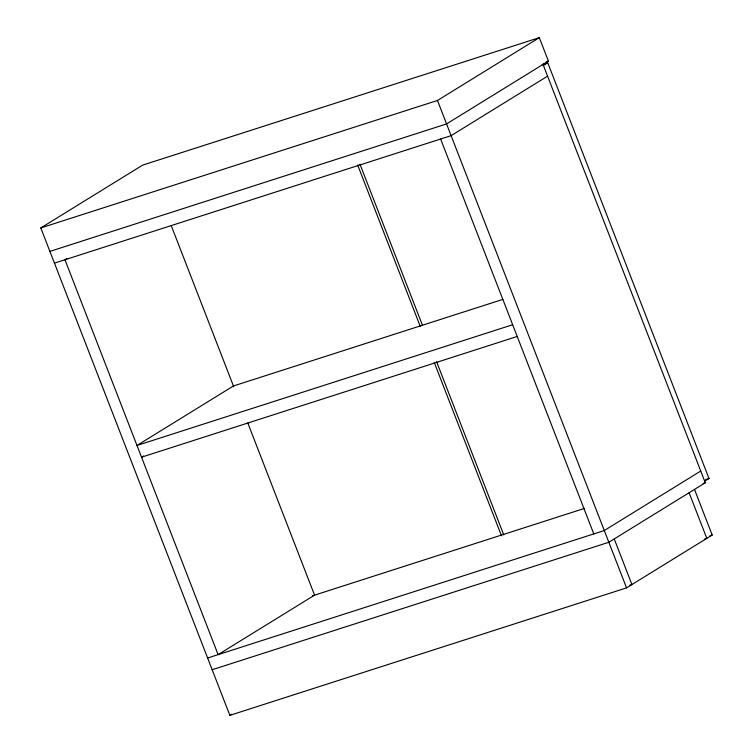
<?xml version="1.0" encoding="UTF-8"?>
<svg xmlns="http://www.w3.org/2000/svg" width="753" height="753" viewBox="0 0 753 753"><rect width="100%" height="100%" fill="white"/><g stroke="black" fill="none" stroke-linecap="round" stroke-linejoin="round"><path stroke-width="1.13" d="M694.501 489.422L712.197 535.035L626.534 587.877L229.863 715.35L40.803 227.943L142.646 165.123L539.317 37.65L548.41 61.106L446.576 123.925L49.905 251.398M66.942 258.524L64.956 259.757L218.116 654.63L314.566 595.143L247.765 422.932M40.803 227.943L437.474 100.469L539.317 37.65M543.261 65.558L547.751 62.791L709.006 478.513L704.507 481.289M547.572 76.166L451.122 135.653L54.451 263.126M143.522 455.97L141.536 457.193L517.207 336.469M229.863 715.35L231.66 714.239M700.732 471.039L604.292 530.536L207.621 658.009M543.026 64.438L705.288 482.767L608.838 542.264L212.167 669.737M546.179 61.831L548.41 61.106M542.151 64.589L547.751 62.791M502.891 299.383L233.43 385.978L136.99 445.465L512.661 324.741M312.467 595.821L584.526 508.388M705.646 479.595L709.006 478.513M703.048 483.492L705.288 482.767M709.957 535.75L712.197 535.035M704.563 539.082L706.803 538.357L689.108 492.744M629.687 585.269L631.927 584.544L614.232 538.932M437.474 100.469L626.534 587.877M440.627 139.023L593.788 533.905M359.972 164.201L422.518 325.447M436.561 361.647L503.776 534.959M357.637 164.954L420.183 326.2M434.227 362.4L501.451 535.712M171.185 225.495L233.722 386.731"/></g></svg>
